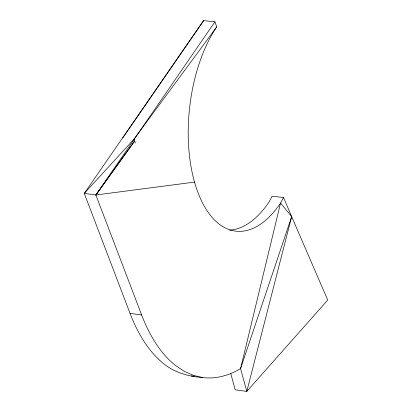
<?xml version="1.0" encoding="UTF-8"?>
<svg xmlns="http://www.w3.org/2000/svg" width="412" height="412" viewBox="0 0 412 412"><rect width="100%" height="100%" fill="white"/><g stroke="black" fill="none" stroke-linecap="round" stroke-linejoin="round"><path stroke-width="0.62" d="M229.592 230.102A116.658 59.338 -83.9 0 0 269.129 201.875L272.105 196.267L283.518 197.482L291.67 216.635L246.798 391.4L235.206 389.814L230.658 373.179M291.67 216.635L240.567 368.606L246.798 391.4L327.725 300.049L291.67 216.635L280.541 203.09A116.658 59.338 -83.9 0 1 197.353 190.931A116.658 59.338 -83.9 0 1 216.722 26.909L214.93 21.815L203.518 20.6L84.275 193.403L130.048 313.383A176.012 92.37 -85.3 0 0 164.548 364.363C175.414 373.097 189.185 376.434 202.812 377.588C216.027 379.241 229.278 375.399 240.567 368.606L280.541 203.09L283.518 197.482M214.93 21.815L95.867 194.989L141.64 314.969A176.012 92.37 -85.3 0 0 176.14 365.949L184.689 371.552L193.614 375.44L202.812 377.588M122.725 137.958L203.698 20.621M133.962 139.153L134.642 141.038L95.867 194.989L84.275 193.403L133.962 139.153L216.722 26.909M134.642 141.038L95.867 194.989L194.521 182.104M191.22 375.996L194.346 376.125M130.048 313.383L141.64 314.969M134.683 141.162L135.316 143.01"/></g></svg>
